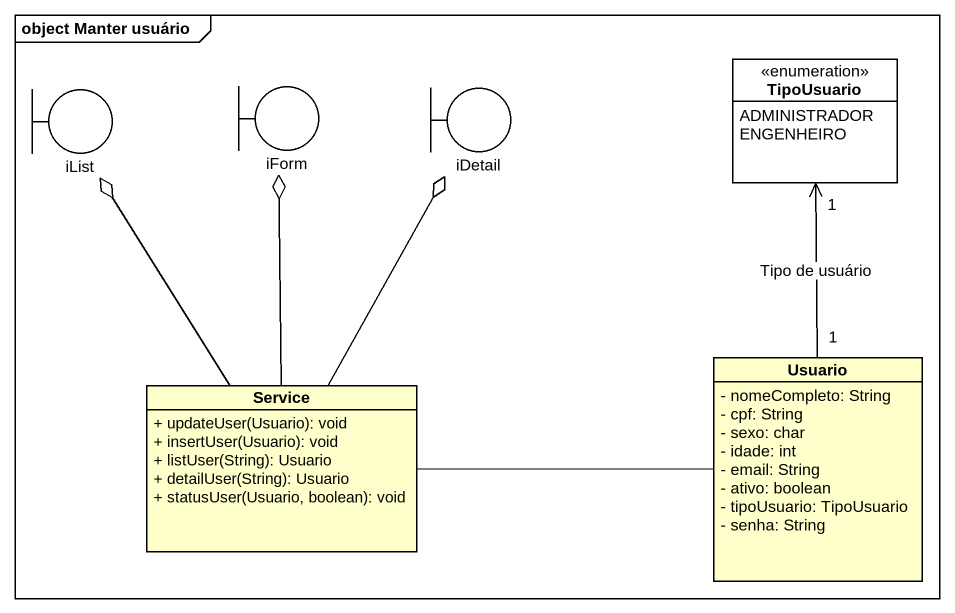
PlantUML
@startuml
mainframe object Manter usuário
allowmixing
hide circle
hide empty members
skinparam classAttributeIconSize 0
boundary iList
boundary iForm
boundary iDetail
enum TipoUsuario #FFFFFF {
  ADMINISTRADOR
  ENGENHEIRO
}
class Service {
  + updateUser(Usuario): void
  + insertUser(Usuario): void
  + listUser(String): Usuario
  + detailUser(String): Usuario
  + statusUser(Usuario, boolean): void
}
class Usuario {
  - nomeCompleto: String
  - cpf: String
  - sexo: char
  - idade: int
  - email: String
  - ativo: boolean
  - tipoUsuario: TipoUsuario
  - senha: String
}
Service -up-o iList
Service -up-o iForm
Service -up-o iDetail
Service -right- Usuario
Usuario "1" -up-> "1" TipoUsuario : Tipo de usuário
@enduml
